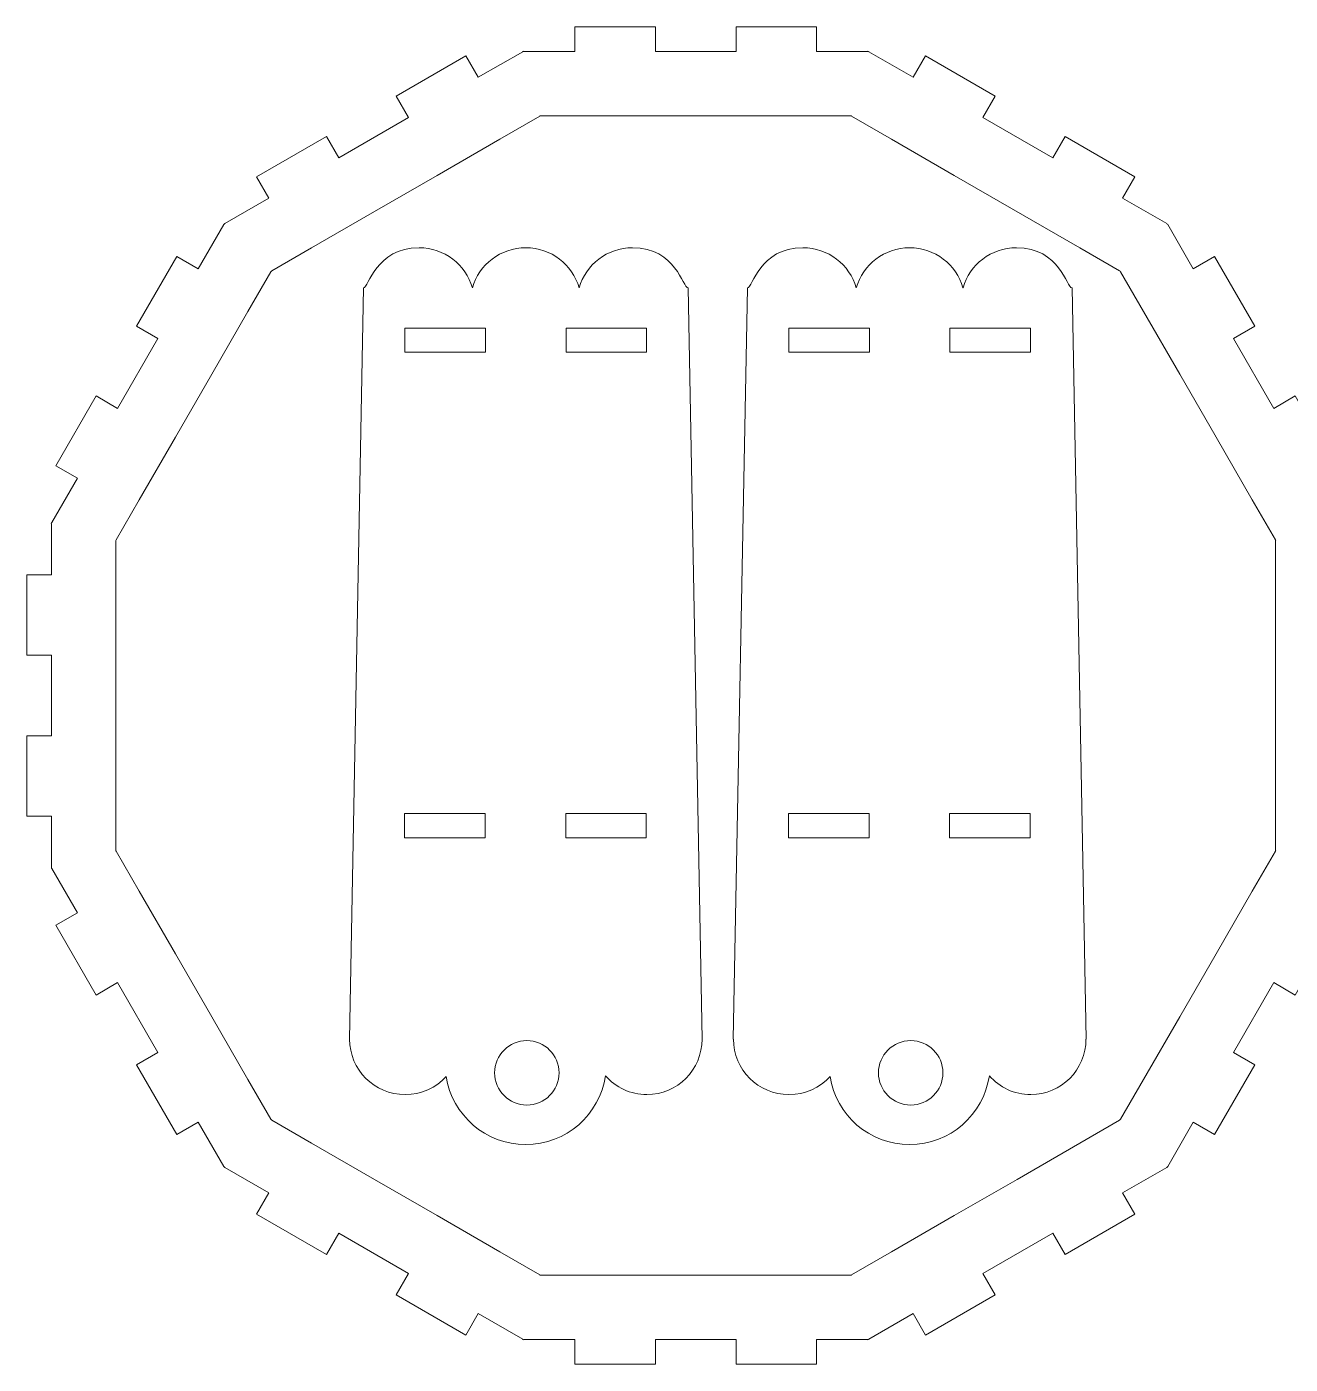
# Model space of a CAD drawing. Header units: centimetres. Extents: x -25.5 to 25.8, y -16.3 to 16.
# Drawn here: x -25.52 to -9.83, y -12.64 to 3.97 of the extents above; entities that cross this region are included whole.
import ezdxf

# ---------------------------------------------------------------- set-up
doc = ezdxf.new("R2010")
doc.units = ezdxf.units.CM
doc.header["$MEASUREMENT"] = 0
doc.layers.add('layer 1', color=7, linetype='Continuous')

msp = doc.modelspace()

# ---------------------------------------------------------------- linework, layer by layer
at = {"layer": 'layer 1', "color": 1, "lineweight": 20}
for centre in [(-19.31045, -9.02514), (-14.54484, -9.02514)]:
    msp.add_ellipse(centre, major_axis=(0, 0.4), ratio=1, dxfattribs=at)
at = {"layer": 'layer 1', "color": 1, "lineweight": 18}
for points, knots in [([(-15.07682, 3.66071), (-15.07274, 3.65962), (-15.06871, 3.65842), (-15.06463, 3.65733), (-15.06463, 3.65733), (-15.06463, 3.65733), (-15.06527, 3.65621), (-15.06527, 3.65621), (-15.06527, 3.65621), (-15.06527, 3.65621), (-14.51357, 3.33768), (-14.51357, 3.33768), (-14.51357, 3.33768), (-14.51357, 3.33768), (-14.36037, 3.60303), (-14.36037, 3.60303), (-14.36037, 3.60303), (-14.36037, 3.60303), (-13.49434, 3.10303), (-13.49434, 3.10303), (-13.49434, 3.10303), (-13.49434, 3.10303), (-13.64755, 2.83767), (-13.64755, 2.83767), (-13.64755, 2.83767), (-13.64755, 2.83767), (-12.78153, 2.33766), (-12.78153, 2.33766), (-12.78153, 2.33766), (-12.78153, 2.33766), (-12.62832, 2.60303), (-12.62832, 2.60303), (-12.62832, 2.60303), (-12.62832, 2.60303), (-11.76229, 2.10303), (-11.76229, 2.10303), (-11.76229, 2.10303), (-11.76229, 2.10303), (-11.91551, 1.83766), (-11.91551, 1.83766), (-11.91551, 1.83766), (-11.91551, 1.83766), (-11.36652, 1.52069), (-11.36652, 1.52069), (-11.36652, 1.52069), (-11.36229, 1.51648), (-11.35814, 1.5122), (-11.35394, 1.50799), (-11.35394, 1.50799), (-11.35394, 1.50799), (-11.03701, 0.95904), (-11.03701, 0.95904), (-11.03701, 0.95904), (-11.03701, 0.95904), (-10.77157, 1.11229), (-10.77157, 1.11229), (-10.77157, 1.11229), (-10.77157, 1.11229), (-10.27157, 0.24626), (-10.27157, 0.24626), (-10.27157, 0.24626), (-10.27157, 0.24626), (-10.53702, 0.093), (-10.53702, 0.093), (-10.53702, 0.093), (-10.53702, 0.093), (-10.03703, -0.77302), (-10.03703, -0.77302), (-10.03703, -0.77302), (-10.03703, -0.77302), (-9.77157, -0.61976), (-9.77157, -0.61976), (-9.77157, -0.61976), (-9.77157, -0.61976), (-9.27157, -1.48579), (-9.27157, -1.48579), (-9.27157, -1.48579), (-9.27157, -1.48579), (-9.53704, -1.63906), (-9.53704, -1.63906), (-9.53704, -1.63906), (-9.53704, -1.63906), (-9.21862, -2.19059), (-9.21862, -2.19059), (-9.21862, -2.19059), (-9.21862, -2.19059), (-9.21707, -2.18969), (-9.21707, -2.18969), (-9.21707, -2.18969), (-9.21707, -2.18969), (-9.21376, -2.20214), (-9.21376, -2.20214), (-9.21376, -2.20214), (-9.21376, -2.20214), (-9.21552, -2.20214), (-9.21552, -2.20214), (-9.21552, -2.20214), (-9.21552, -2.20214), (-9.21552, -2.83918), (-9.21552, -2.83918), (-9.21552, -2.83918), (-9.21552, -2.83918), (-8.90887, -2.83918), (-8.90887, -2.83918), (-8.90887, -2.83918), (-8.90887, -2.83918), (-8.90887, -3.83918), (-8.90887, -3.83918), (-8.90887, -3.83918), (-8.90887, -3.83918), (-9.21552, -3.83918), (-9.21552, -3.83918), (-9.21552, -3.83918), (-9.21552, -3.83918), (-9.21552, -4.83918), (-9.21552, -4.83918), (-9.21552, -4.83918), (-9.21552, -4.83918), (-8.90887, -4.83918), (-8.90887, -4.83918), (-8.90887, -4.83918), (-8.90887, -4.83918), (-8.90887, -5.83918), (-8.90887, -5.83918), (-8.90887, -5.83918), (-8.90887, -5.83918), (-9.21552, -5.83918), (-9.21552, -5.83918), (-9.21552, -5.83918), (-9.21552, -5.83918), (-9.21552, -6.47609), (-9.21552, -6.47609), (-9.21552, -6.47609), (-9.21552, -6.47609), (-9.21412, -6.47609), (-9.21412, -6.47609), (-9.21412, -6.47609), (-9.21412, -6.47609), (-9.21743, -6.48832), (-9.21743, -6.48832), (-9.21743, -6.48832), (-9.21743, -6.48832), (-9.21862, -6.48764), (-9.21862, -6.48764), (-9.21862, -6.48764), (-9.21862, -6.48764), (-9.53708, -7.03924), (-9.53708, -7.03924), (-9.53708, -7.03924), (-9.53708, -7.03924), (-9.27146, -7.1926), (-9.27146, -7.1926), (-9.27146, -7.1926), (-9.27146, -7.1926), (-9.77146, -8.05862), (-9.77146, -8.05862), (-9.77146, -8.05862), (-9.77146, -8.05862), (-10.03707, -7.90527), (-10.03707, -7.90527), (-10.03707, -7.90527), (-10.03707, -7.90527), (-10.53706, -8.77131), (-10.53706, -8.77131), (-10.53706, -8.77131), (-10.53706, -8.77131), (-10.27146, -8.92465), (-10.27146, -8.92465), (-10.27146, -8.92465), (-10.27146, -8.92465), (-10.77146, -9.79068), (-10.77146, -9.79068), (-10.77146, -9.79068), (-10.77146, -9.79068), (-11.03706, -9.63734), (-11.03706, -9.63734), (-11.03706, -9.63734), (-11.03706, -9.63734), (-11.35407, -10.18644), (-11.35407, -10.18644), (-11.35407, -10.18644), (-11.35407, -10.18644), (-11.36639, -10.19883), (-11.36639, -10.19883), (-11.36639, -10.19883), (-11.36639, -10.19883), (-11.91558, -10.51591), (-11.91558, -10.51591), (-11.91558, -10.51591), (-11.91558, -10.51591), (-11.76227, -10.78146), (-11.76227, -10.78146), (-11.76227, -10.78146), (-11.76227, -10.78146), (-12.62829, -11.28146), (-12.62829, -11.28146), (-12.62829, -11.28146), (-12.62829, -11.28146), (-12.7816, -11.01592), (-12.7816, -11.01592), (-12.7816, -11.01592), (-12.7816, -11.01592), (-13.64762, -11.51593), (-13.64762, -11.51593), (-13.64762, -11.51593), (-13.64762, -11.51593), (-13.49432, -11.78146), (-13.49432, -11.78146), (-13.49432, -11.78146), (-13.49432, -11.78146), (-14.36034, -12.28146), (-14.36034, -12.28146), (-14.36034, -12.28146), (-14.36034, -12.28146), (-14.51364, -12.01594), (-14.51364, -12.01594), (-14.51364, -12.01594), (-14.51364, -12.01594), (-15.06527, -12.33444), (-15.06527, -12.33444), (-15.06527, -12.33444), (-15.06527, -12.33444), (-15.06455, -12.3357), (-15.06455, -12.3357), (-15.06455, -12.3357), (-15.06866, -12.3368), (-15.07271, -12.33799), (-15.07682, -12.33908), (-15.07682, -12.33908), (-15.07682, -12.33908), (-15.07682, -12.33753), (-15.07682, -12.33753), (-15.07682, -12.33753), (-15.07682, -12.33753), (-15.71371, -12.33753), (-15.71371, -12.33753), (-15.71371, -12.33753), (-15.71371, -12.33753), (-15.71371, -12.64412), (-15.71371, -12.64412), (-15.71371, -12.64412), (-15.71371, -12.64412), (-16.71371, -12.64412), (-16.71371, -12.64412), (-16.71371, -12.64412), (-16.71371, -12.64412), (-16.71371, -12.33753), (-16.71371, -12.33753), (-16.71371, -12.33753), (-16.71371, -12.33753), (-17.71371, -12.33753), (-17.71371, -12.33753), (-17.71371, -12.33753), (-17.71371, -12.33753), (-17.71371, -12.64412), (-17.71371, -12.64412), (-17.71371, -12.64412), (-17.71371, -12.64412), (-18.71371, -12.64412), (-18.71371, -12.64412), (-18.71371, -12.64412), (-18.71371, -12.64412), (-18.71371, -12.33753), (-18.71371, -12.33753), (-18.71371, -12.33753), (-18.71371, -12.33753), (-19.35068, -12.33753), (-19.35068, -12.33753), (-19.35068, -12.33753), (-19.35068, -12.33753), (-19.35068, -12.33929), (-19.35068, -12.33929), (-19.35068, -12.33929), (-19.35068, -12.33929), (-19.36308, -12.33593), (-19.36308, -12.33593), (-19.36308, -12.33593), (-19.36308, -12.33593), (-19.36223, -12.33444), (-19.36223, -12.33444), (-19.36223, -12.33444), (-19.36223, -12.33444), (-19.91387, -12.01594), (-19.91387, -12.01594), (-19.91387, -12.01594), (-19.91387, -12.01594), (-20.06718, -12.28148), (-20.06718, -12.28148), (-20.06718, -12.28148), (-20.06718, -12.28148), (-20.9332, -11.78148), (-20.9332, -11.78148), (-20.9332, -11.78148), (-20.9332, -11.78148), (-20.77989, -11.51593), (-20.77989, -11.51593), (-20.77989, -11.51593), (-20.77989, -11.51593), (-21.64591, -11.01592), (-21.64591, -11.01592), (-21.64591, -11.01592), (-21.64591, -11.01592), (-21.79923, -11.28148), (-21.79923, -11.28148), (-21.79923, -11.28148), (-21.79923, -11.28148), (-22.66525, -10.78148), (-22.66525, -10.78148), (-22.66525, -10.78148), (-22.66525, -10.78148), (-22.51193, -10.51592), (-22.51193, -10.51592), (-22.51193, -10.51592), (-22.51193, -10.51592), (-23.06083, -10.199), (-23.06083, -10.199), (-23.06083, -10.199), (-23.06083, -10.199), (-23.07341, -10.18649), (-23.07341, -10.18649), (-23.07341, -10.18649), (-23.07341, -10.18649), (-23.39042, -9.63739), (-23.39042, -9.63739), (-23.39042, -9.63739), (-23.39042, -9.63739), (-23.65599, -9.79072), (-23.65599, -9.79072), (-23.65599, -9.79072), (-23.65599, -9.79072), (-24.15599, -8.9247), (-24.15599, -8.9247), (-24.15599, -8.9247), (-24.15599, -8.9247), (-23.89041, -8.77137), (-23.89041, -8.77137), (-23.89041, -8.77137), (-23.89041, -8.77137), (-24.3904, -7.90533), (-24.3904, -7.90533), (-24.3904, -7.90533), (-24.3904, -7.90533), (-24.65599, -8.05867), (-24.65599, -8.05867), (-24.65599, -8.05867), (-24.65599, -8.05867), (-25.15599, -7.19265), (-25.15599, -7.19265), (-25.15599, -7.19265), (-25.15599, -7.19265), (-24.89039, -7.0393), (-24.89039, -7.0393), (-24.89039, -7.0393), (-24.89039, -7.0393), (-25.20888, -6.48764), (-25.20888, -6.48764), (-25.20888, -6.48764), (-25.20888, -6.48764), (-25.21, -6.48828), (-25.21, -6.48828), (-25.21, -6.48828), (-25.2111, -6.48421), (-25.2123, -6.48017), (-25.21338, -6.47609), (-25.21338, -6.47609), (-25.21338, -6.47609), (-25.21197, -6.47609), (-25.21197, -6.47609), (-25.21197, -6.47609), (-25.21197, -6.47609), (-25.21197, -5.83923), (-25.21197, -5.83923), (-25.21197, -5.83923), (-25.21197, -5.83923), (-25.51869, -5.83923), (-25.51869, -5.83923), (-25.51869, -5.83923), (-25.51869, -5.83923), (-25.51869, -4.83923), (-25.51869, -4.83923), (-25.51869, -4.83923), (-25.51869, -4.83923), (-25.21197, -4.83923), (-25.21197, -4.83923), (-25.21197, -4.83923), (-25.21197, -4.83923), (-25.21197, -3.83923), (-25.21197, -3.83923), (-25.21197, -3.83923), (-25.21197, -3.83923), (-25.51869, -3.83923), (-25.51869, -3.83923), (-25.51869, -3.83923), (-25.51869, -3.83923), (-25.51869, -2.83923), (-25.51869, -2.83923), (-25.51869, -2.83923), (-25.51869, -2.83923), (-25.21197, -2.83923), (-25.21197, -2.83923), (-25.21197, -2.83923), (-25.21197, -2.83923), (-25.21197, -2.20214), (-25.21197, -2.20214), (-25.21197, -2.20214), (-25.21197, -2.20214), (-25.21375, -2.20214), (-25.21375, -2.20214), (-25.21375, -2.20214), (-25.21375, -2.20214), (-25.21044, -2.18969), (-25.21044, -2.18969), (-25.21044, -2.18969), (-25.21044, -2.18969), (-25.20888, -2.19059), (-25.20888, -2.19059), (-25.20888, -2.19059), (-25.20888, -2.19059), (-24.89049, -1.63911), (-24.89049, -1.63911), (-24.89049, -1.63911), (-24.89049, -1.63911), (-25.15602, -1.48581), (-25.15602, -1.48581), (-25.15602, -1.48581), (-25.15602, -1.48581), (-24.65602, -0.61979), (-24.65602, -0.61979), (-24.65602, -0.61979), (-24.65602, -0.61979), (-24.3905, -0.77308), (-24.3905, -0.77308), (-24.3905, -0.77308), (-24.3905, -0.77308), (-23.89051, 0.09295), (-23.89051, 0.09295), (-23.89051, 0.09295), (-23.89051, 0.09295), (-24.15602, 0.24624), (-24.15602, 0.24624), (-24.15602, 0.24624), (-24.15602, 0.24624), (-23.65602, 1.11227), (-23.65602, 1.11227), (-23.65602, 1.11227), (-23.65602, 1.11227), (-23.39052, 0.95898), (-23.39052, 0.95898), (-23.39052, 0.95898), (-23.39052, 0.95898), (-23.07356, 1.50799), (-23.07356, 1.50799), (-23.07356, 1.50799), (-23.06936, 1.5122), (-23.06521, 1.51648), (-23.06098, 1.52069), (-23.06098, 1.52069), (-23.06098, 1.52069), (-22.51205, 1.83762), (-22.51205, 1.83762), (-22.51205, 1.83762), (-22.51205, 1.83762), (-22.6653, 2.10305), (-22.6653, 2.10305), (-22.6653, 2.10305), (-22.6653, 2.10305), (-21.79927, 2.60305), (-21.79927, 2.60305), (-21.79927, 2.60305), (-21.79927, 2.60305), (-21.64603, 2.33763), (-21.64603, 2.33763), (-21.64603, 2.33763), (-21.64603, 2.33763), (-20.78001, 2.83764), (-20.78001, 2.83764), (-20.78001, 2.83764), (-20.78001, 2.83764), (-20.93325, 3.10305), (-20.93325, 3.10305), (-20.93325, 3.10305), (-20.93325, 3.10305), (-20.06722, 3.60305), (-20.06722, 3.60305), (-20.06722, 3.60305), (-20.06722, 3.60305), (-19.91399, 3.33764), (-19.91399, 3.33764), (-19.91399, 3.33764), (-19.91399, 3.33764), (-19.36223, 3.65621), (-19.36223, 3.65621), (-19.36223, 3.65621), (-19.36223, 3.65621), (-19.36287, 3.65733), (-19.36287, 3.65733), (-19.36287, 3.65733), (-19.35879, 3.65842), (-19.35475, 3.65962), (-19.35068, 3.66071), (-19.35068, 3.66071), (-19.35068, 3.66071), (-19.35068, 3.6593), (-19.35068, 3.6593), (-19.35068, 3.6593), (-19.35068, 3.6593), (-18.71376, 3.6593), (-18.71376, 3.6593), (-18.71376, 3.6593), (-18.71376, 3.6593), (-18.71376, 3.96571), (-18.71376, 3.96571), (-18.71376, 3.96571), (-18.71376, 3.96571), (-17.71376, 3.96571), (-17.71376, 3.96571), (-17.71376, 3.96571), (-17.71376, 3.96571), (-17.71376, 3.6593), (-17.71376, 3.6593), (-17.71376, 3.6593), (-17.71376, 3.6593), (-16.71376, 3.6593), (-16.71376, 3.6593), (-16.71376, 3.6593), (-16.71376, 3.6593), (-16.71376, 3.96571), (-16.71376, 3.96571), (-16.71376, 3.96571), (-16.71376, 3.96571), (-15.71376, 3.96571), (-15.71376, 3.96571), (-15.71376, 3.96571), (-15.71376, 3.96571), (-15.71376, 3.6593), (-15.71376, 3.6593), (-15.71376, 3.6593), (-15.71376, 3.6593), (-15.07682, 3.6593), (-15.07682, 3.6593), (-15.07682, 3.6593), (-15.07682, 3.6593), (-15.07682, 3.66071), (-15.07682, 3.66071)], [0, 0, 0, 0, 0.00729927, 0.00729927, 0.00729927, 0.00729927, 0.01459854, 0.01459854, 0.01459854, 0.01459854, 0.02189781, 0.02189781, 0.02189781, 0.02189781, 0.02919708, 0.02919708, 0.02919708, 0.02919708, 0.03649635, 0.03649635, 0.03649635, 0.03649635, 0.04379562, 0.04379562, 0.04379562, 0.04379562, 0.05109489, 0.05109489, 0.05109489, 0.05109489, 0.05839416, 0.05839416, 0.05839416, 0.05839416, 0.06569343, 0.06569343, 0.06569343, 0.06569343, 0.0729927, 0.0729927, 0.0729927, 0.0729927, 0.08029197, 0.08029197, 0.08029197, 0.08029197, 0.08759124, 0.08759124, 0.08759124, 0.08759124, 0.09489051, 0.09489051, 0.09489051, 0.09489051, 0.10218978, 0.10218978, 0.10218978, 0.10218978, 0.10948905, 0.10948905, 0.10948905, 0.10948905, 0.11678832, 0.11678832, 0.11678832, 0.11678832, 0.12408759, 0.12408759, 0.12408759, 0.12408759, 0.13138686, 0.13138686, 0.13138686, 0.13138686, 0.13868613, 0.13868613, 0.13868613, 0.13868613, 0.1459854, 0.1459854, 0.1459854, 0.1459854, 0.15328467, 0.15328467, 0.15328467, 0.15328467, 0.16058394, 0.16058394, 0.16058394, 0.16058394, 0.16788321, 0.16788321, 0.16788321, 0.16788321, 0.17518248, 0.17518248, 0.17518248, 0.17518248, 0.18248175, 0.18248175, 0.18248175, 0.18248175, 0.18978102, 0.18978102, 0.18978102, 0.18978102, 0.19708029, 0.19708029, 0.19708029, 0.19708029, 0.20437956, 0.20437956, 0.20437956, 0.20437956, 0.21167883, 0.21167883, 0.21167883, 0.21167883, 0.2189781, 0.2189781, 0.2189781, 0.2189781, 0.22627737, 0.22627737, 0.22627737, 0.22627737, 0.23357664, 0.23357664, 0.23357664, 0.23357664, 0.24087591, 0.24087591, 0.24087591, 0.24087591, 0.24817518, 0.24817518, 0.24817518, 0.24817518, 0.25547445, 0.25547445, 0.25547445, 0.25547445, 0.26277372, 0.26277372, 0.26277372, 0.26277372, 0.27007299, 0.27007299, 0.27007299, 0.27007299, 0.27737226, 0.27737226, 0.27737226, 0.27737226, 0.28467153, 0.28467153, 0.28467153, 0.28467153, 0.2919708, 0.2919708, 0.2919708, 0.2919708, 0.29927007, 0.29927007, 0.29927007, 0.29927007, 0.30656934, 0.30656934, 0.30656934, 0.30656934, 0.31386861, 0.31386861, 0.31386861, 0.31386861, 0.32116788, 0.32116788, 0.32116788, 0.32116788, 0.32846715, 0.32846715, 0.32846715, 0.32846715, 0.33576642, 0.33576642, 0.33576642, 0.33576642, 0.34306569, 0.34306569, 0.34306569, 0.34306569, 0.35036496, 0.35036496, 0.35036496, 0.35036496, 0.35766423, 0.35766423, 0.35766423, 0.35766423, 0.3649635, 0.3649635, 0.3649635, 0.3649635, 0.37226277, 0.37226277, 0.37226277, 0.37226277, 0.37956204, 0.37956204, 0.37956204, 0.37956204, 0.38686131, 0.38686131, 0.38686131, 0.38686131, 0.39416058, 0.39416058, 0.39416058, 0.39416058, 0.40145985, 0.40145985, 0.40145985, 0.40145985, 0.40875912, 0.40875912, 0.40875912, 0.40875912, 0.41605839, 0.41605839, 0.41605839, 0.41605839, 0.42335766, 0.42335766, 0.42335766, 0.42335766, 0.43065693, 0.43065693, 0.43065693, 0.43065693, 0.4379562, 0.4379562, 0.4379562, 0.4379562, 0.44525547, 0.44525547, 0.44525547, 0.44525547, 0.45255474, 0.45255474, 0.45255474, 0.45255474, 0.45985401, 0.45985401, 0.45985401, 0.45985401, 0.46715328, 0.46715328, 0.46715328, 0.46715328, 0.47445255, 0.47445255, 0.47445255, 0.47445255, 0.48175182, 0.48175182, 0.48175182, 0.48175182, 0.48905109, 0.48905109, 0.48905109, 0.48905109, 0.49635036, 0.49635036, 0.49635036, 0.49635036, 0.50364964, 0.50364964, 0.50364964, 0.50364964, 0.51094891, 0.51094891, 0.51094891, 0.51094891, 0.51824818, 0.51824818, 0.51824818, 0.51824818, 0.52554745, 0.52554745, 0.52554745, 0.52554745, 0.53284672, 0.53284672, 0.53284672, 0.53284672, 0.54014599, 0.54014599, 0.54014599, 0.54014599, 0.54744526, 0.54744526, 0.54744526, 0.54744526, 0.55474453, 0.55474453, 0.55474453, 0.55474453, 0.5620438, 0.5620438, 0.5620438, 0.5620438, 0.56934307, 0.56934307, 0.56934307, 0.56934307, 0.57664234, 0.57664234, 0.57664234, 0.57664234, 0.58394161, 0.58394161, 0.58394161, 0.58394161, 0.59124088, 0.59124088, 0.59124088, 0.59124088, 0.59854015, 0.59854015, 0.59854015, 0.59854015, 0.60583942, 0.60583942, 0.60583942, 0.60583942, 0.61313869, 0.61313869, 0.61313869, 0.61313869, 0.62043796, 0.62043796, 0.62043796, 0.62043796, 0.62773723, 0.62773723, 0.62773723, 0.62773723, 0.6350365, 0.6350365, 0.6350365, 0.6350365, 0.64233577, 0.64233577, 0.64233577, 0.64233577, 0.64963504, 0.64963504, 0.64963504, 0.64963504, 0.65693431, 0.65693431, 0.65693431, 0.65693431, 0.66423358, 0.66423358, 0.66423358, 0.66423358, 0.67153285, 0.67153285, 0.67153285, 0.67153285, 0.67883212, 0.67883212, 0.67883212, 0.67883212, 0.68613139, 0.68613139, 0.68613139, 0.68613139, 0.69343066, 0.69343066, 0.69343066, 0.69343066, 0.70072993, 0.70072993, 0.70072993, 0.70072993, 0.7080292, 0.7080292, 0.7080292, 0.7080292, 0.71532847, 0.71532847, 0.71532847, 0.71532847, 0.72262774, 0.72262774, 0.72262774, 0.72262774, 0.72992701, 0.72992701, 0.72992701, 0.72992701, 0.73722628, 0.73722628, 0.73722628, 0.73722628, 0.74452555, 0.74452555, 0.74452555, 0.74452555, 0.75182482, 0.75182482, 0.75182482, 0.75182482, 0.75912409, 0.75912409, 0.75912409, 0.75912409, 0.76642336, 0.76642336, 0.76642336, 0.76642336, 0.77372263, 0.77372263, 0.77372263, 0.77372263, 0.7810219, 0.7810219, 0.7810219, 0.7810219, 0.78832117, 0.78832117, 0.78832117, 0.78832117, 0.79562044, 0.79562044, 0.79562044, 0.79562044, 0.80291971, 0.80291971, 0.80291971, 0.80291971, 0.81021898, 0.81021898, 0.81021898, 0.81021898, 0.81751825, 0.81751825, 0.81751825, 0.81751825, 0.82481752, 0.82481752, 0.82481752, 0.82481752, 0.83211679, 0.83211679, 0.83211679, 0.83211679, 0.83941606, 0.83941606, 0.83941606, 0.83941606, 0.84671533, 0.84671533, 0.84671533, 0.84671533, 0.8540146, 0.8540146, 0.8540146, 0.8540146, 0.86131387, 0.86131387, 0.86131387, 0.86131387, 0.86861314, 0.86861314, 0.86861314, 0.86861314, 0.87591241, 0.87591241, 0.87591241, 0.87591241, 0.88321168, 0.88321168, 0.88321168, 0.88321168, 0.89051095, 0.89051095, 0.89051095, 0.89051095, 0.89781022, 0.89781022, 0.89781022, 0.89781022, 0.90510949, 0.90510949, 0.90510949, 0.90510949, 0.91240876, 0.91240876, 0.91240876, 0.91240876, 0.91970803, 0.91970803, 0.91970803, 0.91970803, 0.9270073, 0.9270073, 0.9270073, 0.9270073, 0.93430657, 0.93430657, 0.93430657, 0.93430657, 0.94160584, 0.94160584, 0.94160584, 0.94160584, 0.94890511, 0.94890511, 0.94890511, 0.94890511, 0.95620438, 0.95620438, 0.95620438, 0.95620438, 0.96350365, 0.96350365, 0.96350365, 0.96350365, 0.97080292, 0.97080292, 0.97080292, 0.97080292, 0.97810219, 0.97810219, 0.97810219, 0.97810219, 0.98540146, 0.98540146, 0.98540146, 0.98540146, 1, 1, 1, 1]), ([(-15.29054, 2.86079), (-15.28686, 2.8598), (-15.28323, 2.85873), (-15.27956, 2.85775), (-15.27956, 2.85775), (-15.27956, 2.85775), (-15.28013, 2.85673), (-15.28013, 2.85673), (-15.28013, 2.85673), (-15.28013, 2.85673), (-14.78361, 2.57006), (-14.78361, 2.57006), (-14.78361, 2.57006), (-14.78361, 2.57006), (-14.00419, 2.12005), (-14.00419, 2.12005), (-14.00419, 2.12005), (-14.00419, 2.12005), (-12.44536, 1.22004), (-12.44536, 1.22004), (-12.44536, 1.22004), (-12.44536, 1.22004), (-11.95126, 0.93477), (-11.95126, 0.93477), (-11.95126, 0.93477), (-11.94745, 0.93098), (-11.94372, 0.92714), (-11.93994, 0.92334), (-11.93994, 0.92334), (-11.93994, 0.92334), (-11.65471, 0.42928), (-11.65471, 0.42928), (-11.65471, 0.42928), (-11.65471, 0.42928), (-11.20471, -0.35015), (-11.20471, -0.35015), (-11.20471, -0.35015), (-11.20471, -0.35015), (-10.75472, -1.12957), (-10.75472, -1.12957), (-10.75472, -1.12957), (-10.75472, -1.12957), (-10.30473, -1.909), (-10.30473, -1.909), (-10.30473, -1.909), (-10.30473, -1.909), (-10.01815, -2.40538), (-10.01815, -2.40538), (-10.01815, -2.40538), (-10.01815, -2.40538), (-10.01675, -2.40457), (-10.01675, -2.40457), (-10.01675, -2.40457), (-10.01675, -2.40457), (-10.01378, -2.41577), (-10.01378, -2.41577), (-10.01378, -2.41577), (-10.01378, -2.41577), (-10.01537, -2.41577), (-10.01537, -2.41577), (-10.01537, -2.41577), (-10.01537, -2.41577), (-10.01537, -2.98911), (-10.01537, -2.98911), (-10.01537, -2.98911), (-10.01537, -2.98911), (-10.01537, -3.88911), (-10.01537, -3.88911), (-10.01537, -3.88911), (-10.01537, -3.88911), (-10.01537, -4.78911), (-10.01537, -4.78911), (-10.01537, -4.78911), (-10.01537, -4.78911), (-10.01537, -5.68911), (-10.01537, -5.68911), (-10.01537, -5.68911), (-10.01537, -5.68911), (-10.01537, -6.26233), (-10.01537, -6.26233), (-10.01537, -6.26233), (-10.01537, -6.26233), (-10.0141, -6.26233), (-10.0141, -6.26233), (-10.0141, -6.26233), (-10.0141, -6.26233), (-10.01709, -6.27334), (-10.01709, -6.27334), (-10.01709, -6.27334), (-10.01709, -6.27334), (-10.01815, -6.27272), (-10.01815, -6.27272), (-10.01815, -6.27272), (-10.01815, -6.27272), (-10.30476, -6.76916), (-10.30476, -6.76916), (-10.30476, -6.76916), (-10.30476, -6.76916), (-10.75475, -7.54859), (-10.75475, -7.54859), (-10.75475, -7.54859), (-10.75475, -7.54859), (-11.20475, -8.32803), (-11.20475, -8.32803), (-11.20475, -8.32803), (-11.20475, -8.32803), (-11.65475, -9.10746), (-11.65475, -9.10746), (-11.65475, -9.10746), (-11.65475, -9.10746), (-11.94005, -9.60165), (-11.94005, -9.60165), (-11.94005, -9.60165), (-11.94005, -9.60165), (-11.95115, -9.61279), (-11.95115, -9.61279), (-11.95115, -9.61279), (-11.95115, -9.61279), (-12.44542, -9.89817), (-12.44542, -9.89817), (-12.44542, -9.89817), (-12.44542, -9.89817), (-13.22483, -10.34818), (-13.22483, -10.34818), (-13.22483, -10.34818), (-13.22483, -10.34818), (-14.00425, -10.79819), (-14.00425, -10.79819), (-14.00425, -10.79819), (-14.00425, -10.79819), (-14.78367, -11.2482), (-14.78367, -11.2482), (-14.78367, -11.2482), (-14.78367, -11.2482), (-15.28013, -11.53485), (-15.28013, -11.53485), (-15.28013, -11.53485), (-15.28013, -11.53485), (-15.27949, -11.53598), (-15.27949, -11.53598), (-15.27949, -11.53598), (-15.28319, -11.53696), (-15.28683, -11.53804), (-15.29054, -11.53902), (-15.29054, -11.53902), (-15.29054, -11.53902), (-15.29054, -11.53762), (-15.29054, -11.53762), (-15.29054, -11.53762), (-15.29054, -11.53762), (-15.86373, -11.53762), (-15.86373, -11.53762), (-15.86373, -11.53762), (-15.86373, -11.53762), (-16.76373, -11.53762), (-16.76373, -11.53762), (-16.76373, -11.53762), (-16.76373, -11.53762), (-17.66373, -11.53762), (-17.66373, -11.53762), (-17.66373, -11.53762), (-17.66373, -11.53762), (-18.56373, -11.53762), (-18.56373, -11.53762), (-18.56373, -11.53762), (-18.56373, -11.53762), (-19.137, -11.53762), (-19.137, -11.53762), (-19.137, -11.53762), (-19.137, -11.53762), (-19.137, -11.53921), (-19.137, -11.53921), (-19.137, -11.53921), (-19.137, -11.53921), (-19.14816, -11.53619), (-19.14816, -11.53619), (-19.14816, -11.53619), (-19.14816, -11.53619), (-19.14741, -11.53485), (-19.14741, -11.53485), (-19.14741, -11.53485), (-19.14741, -11.53485), (-19.64388, -11.2482), (-19.64388, -11.2482), (-19.64388, -11.2482), (-19.64388, -11.2482), (-20.4233, -10.79819), (-20.4233, -10.79819), (-20.4233, -10.79819), (-20.4233, -10.79819), (-21.20272, -10.34818), (-21.20272, -10.34818), (-21.20272, -10.34818), (-21.20272, -10.34818), (-21.98213, -9.89818), (-21.98213, -9.89818), (-21.98213, -9.89818), (-21.98213, -9.89818), (-22.47615, -9.61295), (-22.47615, -9.61295), (-22.47615, -9.61295), (-22.47615, -9.61295), (-22.48747, -9.60169), (-22.48747, -9.60169), (-22.48747, -9.60169), (-22.48747, -9.60169), (-22.77278, -9.1075), (-22.77278, -9.1075), (-22.77278, -9.1075), (-22.77278, -9.1075), (-23.22277, -8.32809), (-23.22277, -8.32809), (-23.22277, -8.32809), (-23.22277, -8.32809), (-23.67276, -7.54865), (-23.67276, -7.54865), (-23.67276, -7.54865), (-23.67276, -7.54865), (-24.12275, -6.76922), (-24.12275, -6.76922), (-24.12275, -6.76922), (-24.12275, -6.76922), (-24.40939, -6.27272), (-24.40939, -6.27272), (-24.40939, -6.27272), (-24.40939, -6.27272), (-24.41039, -6.2733), (-24.41039, -6.2733), (-24.41039, -6.2733), (-24.41138, -6.26963), (-24.41246, -6.266), (-24.41344, -6.26233), (-24.41344, -6.26233), (-24.41344, -6.26233), (-24.41217, -6.26233), (-24.41217, -6.26233), (-24.41217, -6.26233), (-24.41217, -6.26233), (-24.41217, -5.68915), (-24.41217, -5.68915), (-24.41217, -5.68915), (-24.41217, -5.68915), (-24.41217, -4.78915), (-24.41217, -4.78915), (-24.41217, -4.78915), (-24.41217, -4.78915), (-24.41217, -3.88915), (-24.41217, -3.88915), (-24.41217, -3.88915), (-24.41217, -3.88915), (-24.41217, -2.98915), (-24.41217, -2.98915), (-24.41217, -2.98915), (-24.41217, -2.98915), (-24.41217, -2.41577), (-24.41217, -2.41577), (-24.41217, -2.41577), (-24.41217, -2.41577), (-24.41377, -2.41577), (-24.41377, -2.41577), (-24.41377, -2.41577), (-24.41377, -2.41577), (-24.4108, -2.40457), (-24.4108, -2.40457), (-24.4108, -2.40457), (-24.4108, -2.40457), (-24.40939, -2.40538), (-24.40939, -2.40538), (-24.40939, -2.40538), (-24.40939, -2.40538), (-24.12284, -1.90905), (-24.12284, -1.90905), (-24.12284, -1.90905), (-24.12284, -1.90905), (-23.67285, -1.12962), (-23.67285, -1.12962), (-23.67285, -1.12962), (-23.67285, -1.12962), (-23.22285, -0.35019), (-23.22285, -0.35019), (-23.22285, -0.35019), (-23.22285, -0.35019), (-22.77286, 0.42923), (-22.77286, 0.42923), (-22.77286, 0.42923), (-22.77286, 0.42923), (-22.4876, 0.92334), (-22.4876, 0.92334), (-22.4876, 0.92334), (-22.48382, 0.92714), (-22.48009, 0.93098), (-22.47628, 0.93477), (-22.47628, 0.93477), (-22.47628, 0.93477), (-21.98224, 1.22), (-21.98224, 1.22), (-21.98224, 1.22), (-21.98224, 1.22), (-21.20282, 1.67001), (-21.20282, 1.67001), (-21.20282, 1.67001), (-21.20282, 1.67001), (-20.4234, 2.12002), (-20.4234, 2.12002), (-20.4234, 2.12002), (-20.4234, 2.12002), (-19.64399, 2.57002), (-19.64399, 2.57002), (-19.64399, 2.57002), (-19.64399, 2.57002), (-19.14741, 2.85673), (-19.14741, 2.85673), (-19.14741, 2.85673), (-19.14741, 2.85673), (-19.14798, 2.85775), (-19.14798, 2.85775), (-19.14798, 2.85775), (-19.14431, 2.85873), (-19.14067, 2.8598), (-19.137, 2.86079), (-19.137, 2.86079), (-19.137, 2.86079), (-19.137, 2.85952), (-19.137, 2.85952), (-19.137, 2.85952), (-19.137, 2.85952), (-18.56378, 2.85952), (-18.56378, 2.85952), (-18.56378, 2.85952), (-18.56378, 2.85952), (-17.66378, 2.85952), (-17.66378, 2.85952), (-17.66378, 2.85952), (-17.66378, 2.85952), (-16.76378, 2.85952), (-16.76378, 2.85952), (-16.76378, 2.85952), (-16.76378, 2.85952), (-15.86378, 2.85952), (-15.86378, 2.85952), (-15.86378, 2.85952), (-15.86378, 2.85952), (-15.29054, 2.85952), (-15.29054, 2.85952), (-15.29054, 2.85952), (-15.29054, 2.85952), (-15.29054, 2.86079), (-15.29054, 2.86079)], [0, 0, 0, 0, 0.01136364, 0.01136364, 0.01136364, 0.01136364, 0.02272727, 0.02272727, 0.02272727, 0.02272727, 0.03409091, 0.03409091, 0.03409091, 0.03409091, 0.04545455, 0.04545455, 0.04545455, 0.04545455, 0.05681818, 0.05681818, 0.05681818, 0.05681818, 0.06818182, 0.06818182, 0.06818182, 0.06818182, 0.07954545, 0.07954545, 0.07954545, 0.07954545, 0.09090909, 0.09090909, 0.09090909, 0.09090909, 0.10227273, 0.10227273, 0.10227273, 0.10227273, 0.11363636, 0.11363636, 0.11363636, 0.11363636, 0.125, 0.125, 0.125, 0.125, 0.13636364, 0.13636364, 0.13636364, 0.13636364, 0.14772727, 0.14772727, 0.14772727, 0.14772727, 0.15909091, 0.15909091, 0.15909091, 0.15909091, 0.17045455, 0.17045455, 0.17045455, 0.17045455, 0.18181818, 0.18181818, 0.18181818, 0.18181818, 0.19318182, 0.19318182, 0.19318182, 0.19318182, 0.20454545, 0.20454545, 0.20454545, 0.20454545, 0.21590909, 0.21590909, 0.21590909, 0.21590909, 0.22727273, 0.22727273, 0.22727273, 0.22727273, 0.23863636, 0.23863636, 0.23863636, 0.23863636, 0.25, 0.25, 0.25, 0.25, 0.26136364, 0.26136364, 0.26136364, 0.26136364, 0.27272727, 0.27272727, 0.27272727, 0.27272727, 0.28409091, 0.28409091, 0.28409091, 0.28409091, 0.29545455, 0.29545455, 0.29545455, 0.29545455, 0.30681818, 0.30681818, 0.30681818, 0.30681818, 0.31818182, 0.31818182, 0.31818182, 0.31818182, 0.32954545, 0.32954545, 0.32954545, 0.32954545, 0.34090909, 0.34090909, 0.34090909, 0.34090909, 0.35227273, 0.35227273, 0.35227273, 0.35227273, 0.36363636, 0.36363636, 0.36363636, 0.36363636, 0.375, 0.375, 0.375, 0.375, 0.38636364, 0.38636364, 0.38636364, 0.38636364, 0.39772727, 0.39772727, 0.39772727, 0.39772727, 0.40909091, 0.40909091, 0.40909091, 0.40909091, 0.42045455, 0.42045455, 0.42045455, 0.42045455, 0.43181818, 0.43181818, 0.43181818, 0.43181818, 0.44318182, 0.44318182, 0.44318182, 0.44318182, 0.45454545, 0.45454545, 0.45454545, 0.45454545, 0.46590909, 0.46590909, 0.46590909, 0.46590909, 0.47727273, 0.47727273, 0.47727273, 0.47727273, 0.48863636, 0.48863636, 0.48863636, 0.48863636, 0.5, 0.5, 0.5, 0.5, 0.51136364, 0.51136364, 0.51136364, 0.51136364, 0.52272727, 0.52272727, 0.52272727, 0.52272727, 0.53409091, 0.53409091, 0.53409091, 0.53409091, 0.54545455, 0.54545455, 0.54545455, 0.54545455, 0.55681818, 0.55681818, 0.55681818, 0.55681818, 0.56818182, 0.56818182, 0.56818182, 0.56818182, 0.57954545, 0.57954545, 0.57954545, 0.57954545, 0.59090909, 0.59090909, 0.59090909, 0.59090909, 0.60227273, 0.60227273, 0.60227273, 0.60227273, 0.61363636, 0.61363636, 0.61363636, 0.61363636, 0.625, 0.625, 0.625, 0.625, 0.63636364, 0.63636364, 0.63636364, 0.63636364, 0.64772727, 0.64772727, 0.64772727, 0.64772727, 0.65909091, 0.65909091, 0.65909091, 0.65909091, 0.67045455, 0.67045455, 0.67045455, 0.67045455, 0.68181818, 0.68181818, 0.68181818, 0.68181818, 0.69318182, 0.69318182, 0.69318182, 0.69318182, 0.70454545, 0.70454545, 0.70454545, 0.70454545, 0.71590909, 0.71590909, 0.71590909, 0.71590909, 0.72727273, 0.72727273, 0.72727273, 0.72727273, 0.73863636, 0.73863636, 0.73863636, 0.73863636, 0.75, 0.75, 0.75, 0.75, 0.76136364, 0.76136364, 0.76136364, 0.76136364, 0.77272727, 0.77272727, 0.77272727, 0.77272727, 0.78409091, 0.78409091, 0.78409091, 0.78409091, 0.79545455, 0.79545455, 0.79545455, 0.79545455, 0.80681818, 0.80681818, 0.80681818, 0.80681818, 0.81818182, 0.81818182, 0.81818182, 0.81818182, 0.82954545, 0.82954545, 0.82954545, 0.82954545, 0.84090909, 0.84090909, 0.84090909, 0.84090909, 0.85227273, 0.85227273, 0.85227273, 0.85227273, 0.86363636, 0.86363636, 0.86363636, 0.86363636, 0.875, 0.875, 0.875, 0.875, 0.88636364, 0.88636364, 0.88636364, 0.88636364, 0.89772727, 0.89772727, 0.89772727, 0.89772727, 0.90909091, 0.90909091, 0.90909091, 0.90909091, 0.92045455, 0.92045455, 0.92045455, 0.92045455, 0.93181818, 0.93181818, 0.93181818, 0.93181818, 0.94318182, 0.94318182, 0.94318182, 0.94318182, 0.95454545, 0.95454545, 0.95454545, 0.95454545, 0.96590909, 0.96590909, 0.96590909, 0.96590909, 0.97727273, 0.97727273, 0.97727273, 0.97727273, 1, 1, 1, 1])]:
    msp.add_open_spline(points, degree=3, knots=knots, dxfattribs=at)
at = {"layer": 'layer 1', "color": 1, "lineweight": 20}
for points, knots in [([(-21.33757, 0.72404), (-21.2751, 0.72404), (-21.18912, 1.22172), (-20.64888, 1.22172), (-20.64888, 1.22172), (-20.33463, 1.22172), (-20.0695, 1.0115), (-19.98638, 0.72404), (-19.98638, 0.72404), (-19.98638, 0.72404), (-19.98634, 0.72404), (-19.98634, 0.72404), (-19.98634, 0.72404), (-19.90322, 1.0115), (-19.6381, 1.22171), (-19.32386, 1.22171), (-19.32386, 1.22171), (-19.00961, 1.22171), (-18.74449, 1.0115), (-18.66136, 0.72404), (-18.66136, 0.72404), (-18.66136, 0.72404), (-18.66116, 0.72404), (-18.66116, 0.72404), (-18.66116, 0.72404), (-18.57803, 1.0115), (-18.31292, 1.22171), (-17.99868, 1.22171), (-17.99868, 1.22171), (-17.45634, 1.22171), (-17.37561, 0.72404), (-17.30808, 0.72404), (-17.30808, 0.72404), (-17.30808, 0.72404), (-17.13431, -8.60588), (-17.13431, -8.60588), (-17.13431, -8.60588), (-17.13431, -8.60588), (-17.13474, -8.60588), (-17.13474, -8.60588), (-17.13474, -8.60588), (-17.13474, -8.98673), (-17.44157, -9.29546), (-17.8201, -9.29546), (-17.8201, -9.29546), (-18.02494, -9.29546), (-18.20874, -9.20501), (-18.33433, -9.06168), (-18.33433, -9.06168), (-18.40474, -9.54506), (-18.82088, -9.91631), (-19.32378, -9.91631), (-19.32378, -9.91631), (-19.82364, -9.91631), (-20.23782, -9.54955), (-20.31195, -9.07046), (-20.31195, -9.07046), (-20.43806, -9.20871), (-20.61966, -9.29546), (-20.82154, -9.29546), (-20.82154, -9.29546), (-21.20238, -9.29546), (-21.51111, -8.98673), (-21.51111, -8.60588), (-21.51111, -8.60588), (-21.51111, -8.60588), (-21.51325, -8.60588), (-21.51325, -8.60588), (-21.51325, -8.60588), (-21.51325, -8.60588), (-21.33757, 0.72404), (-21.33757, 0.72404)], [0, 0, 0, 0, 0.05263158, 0.05263158, 0.05263158, 0.05263158, 0.10526316, 0.10526316, 0.10526316, 0.10526316, 0.15789474, 0.15789474, 0.15789474, 0.15789474, 0.21052632, 0.21052632, 0.21052632, 0.21052632, 0.26315789, 0.26315789, 0.26315789, 0.26315789, 0.31578947, 0.31578947, 0.31578947, 0.31578947, 0.36842105, 0.36842105, 0.36842105, 0.36842105, 0.42105263, 0.42105263, 0.42105263, 0.42105263, 0.47368421, 0.47368421, 0.47368421, 0.47368421, 0.52631579, 0.52631579, 0.52631579, 0.52631579, 0.57894737, 0.57894737, 0.57894737, 0.57894737, 0.63157895, 0.63157895, 0.63157895, 0.63157895, 0.68421053, 0.68421053, 0.68421053, 0.68421053, 0.73684211, 0.73684211, 0.73684211, 0.73684211, 0.78947368, 0.78947368, 0.78947368, 0.78947368, 0.84210526, 0.84210526, 0.84210526, 0.84210526, 0.89473684, 0.89473684, 0.89473684, 0.89473684, 1, 1, 1, 1]), ([(-16.57196, 0.72404), (-16.50949, 0.72404), (-16.42351, 1.22172), (-15.88327, 1.22172), (-15.88327, 1.22172), (-15.56902, 1.22172), (-15.30389, 1.0115), (-15.22077, 0.72404), (-15.22077, 0.72404), (-15.22077, 0.72404), (-15.22073, 0.72404), (-15.22073, 0.72404), (-15.22073, 0.72404), (-15.13761, 1.0115), (-14.87249, 1.22171), (-14.55825, 1.22171), (-14.55825, 1.22171), (-14.244, 1.22171), (-13.97888, 1.0115), (-13.89575, 0.72404), (-13.89575, 0.72404), (-13.89575, 0.72404), (-13.89555, 0.72404), (-13.89555, 0.72404), (-13.89555, 0.72404), (-13.81242, 1.0115), (-13.54731, 1.22171), (-13.23307, 1.22171), (-13.23307, 1.22171), (-12.69073, 1.22171), (-12.61, 0.72404), (-12.54247, 0.72404), (-12.54247, 0.72404), (-12.54247, 0.72404), (-12.3687, -8.60588), (-12.3687, -8.60588), (-12.3687, -8.60588), (-12.3687, -8.60588), (-12.36913, -8.60588), (-12.36913, -8.60588), (-12.36913, -8.60588), (-12.36913, -8.98673), (-12.67596, -9.29546), (-13.05449, -9.29546), (-13.05449, -9.29546), (-13.25933, -9.29546), (-13.44313, -9.20501), (-13.56872, -9.06168), (-13.56872, -9.06168), (-13.63913, -9.54506), (-14.05527, -9.91631), (-14.55817, -9.91631), (-14.55817, -9.91631), (-15.05803, -9.91631), (-15.47221, -9.54955), (-15.54634, -9.07046), (-15.54634, -9.07046), (-15.67245, -9.20871), (-15.85405, -9.29546), (-16.05593, -9.29546), (-16.05593, -9.29546), (-16.43677, -9.29546), (-16.7455, -8.98673), (-16.7455, -8.60588), (-16.7455, -8.60588), (-16.7455, -8.60588), (-16.74764, -8.60588), (-16.74764, -8.60588), (-16.74764, -8.60588), (-16.74764, -8.60588), (-16.57196, 0.72404), (-16.57196, 0.72404)], [0, 0, 0, 0, 0.05263158, 0.05263158, 0.05263158, 0.05263158, 0.10526316, 0.10526316, 0.10526316, 0.10526316, 0.15789474, 0.15789474, 0.15789474, 0.15789474, 0.21052632, 0.21052632, 0.21052632, 0.21052632, 0.26315789, 0.26315789, 0.26315789, 0.26315789, 0.31578947, 0.31578947, 0.31578947, 0.31578947, 0.36842105, 0.36842105, 0.36842105, 0.36842105, 0.42105263, 0.42105263, 0.42105263, 0.42105263, 0.47368421, 0.47368421, 0.47368421, 0.47368421, 0.52631579, 0.52631579, 0.52631579, 0.52631579, 0.57894737, 0.57894737, 0.57894737, 0.57894737, 0.63157895, 0.63157895, 0.63157895, 0.63157895, 0.68421053, 0.68421053, 0.68421053, 0.68421053, 0.73684211, 0.73684211, 0.73684211, 0.73684211, 0.78947368, 0.78947368, 0.78947368, 0.78947368, 0.84210526, 0.84210526, 0.84210526, 0.84210526, 0.89473684, 0.89473684, 0.89473684, 0.89473684, 1, 1, 1, 1]), ([(-20.82335, 0.22404), (-20.82335, 0.22404), (-19.82335, 0.22404), (-19.82335, 0.22404), (-19.82335, 0.22404), (-19.82335, 0.22404), (-19.82335, -0.07596), (-19.82335, -0.07596), (-19.82335, -0.07596), (-19.82335, -0.07596), (-20.82335, -0.07596), (-20.82335, -0.07596), (-20.82335, -0.07596), (-20.82335, -0.07596), (-20.82335, 0.22404), (-20.82335, 0.22404)], [0, 0, 0, 0, 0.2, 0.2, 0.2, 0.2, 0.4, 0.4, 0.4, 0.4, 0.6, 0.6, 0.6, 0.6, 1, 1, 1, 1]), ([(-18.82335, 0.22404), (-18.82335, 0.22404), (-17.82335, 0.22404), (-17.82335, 0.22404), (-17.82335, 0.22404), (-17.82335, 0.22404), (-17.82335, -0.07596), (-17.82335, -0.07596), (-17.82335, -0.07596), (-17.82335, -0.07596), (-18.82335, -0.07596), (-18.82335, -0.07596), (-18.82335, -0.07596), (-18.82335, -0.07596), (-18.82335, 0.22404), (-18.82335, 0.22404)], [0, 0, 0, 0, 0.2, 0.2, 0.2, 0.2, 0.4, 0.4, 0.4, 0.4, 0.6, 0.6, 0.6, 0.6, 1, 1, 1, 1]), ([(-16.05774, 0.22404), (-16.05774, 0.22404), (-15.05774, 0.22404), (-15.05774, 0.22404), (-15.05774, 0.22404), (-15.05774, 0.22404), (-15.05774, -0.07596), (-15.05774, -0.07596), (-15.05774, -0.07596), (-15.05774, -0.07596), (-16.05774, -0.07596), (-16.05774, -0.07596), (-16.05774, -0.07596), (-16.05774, -0.07596), (-16.05774, 0.22404), (-16.05774, 0.22404)], [0, 0, 0, 0, 0.2, 0.2, 0.2, 0.2, 0.4, 0.4, 0.4, 0.4, 0.6, 0.6, 0.6, 0.6, 1, 1, 1, 1]), ([(-14.05774, 0.22404), (-14.05774, 0.22404), (-13.05774, 0.22404), (-13.05774, 0.22404), (-13.05774, 0.22404), (-13.05774, 0.22404), (-13.05774, -0.07596), (-13.05774, -0.07596), (-13.05774, -0.07596), (-13.05774, -0.07596), (-14.05774, -0.07596), (-14.05774, -0.07596), (-14.05774, -0.07596), (-14.05774, -0.07596), (-14.05774, 0.22404), (-14.05774, 0.22404)], [0, 0, 0, 0, 0.2, 0.2, 0.2, 0.2, 0.4, 0.4, 0.4, 0.4, 0.6, 0.6, 0.6, 0.6, 1, 1, 1, 1]), ([(-20.82786, -5.80588), (-20.82786, -5.80588), (-19.82786, -5.80588), (-19.82786, -5.80588), (-19.82786, -5.80588), (-19.82786, -5.80588), (-19.82786, -6.10588), (-19.82786, -6.10588), (-19.82786, -6.10588), (-19.82786, -6.10588), (-20.82786, -6.10588), (-20.82786, -6.10588), (-20.82786, -6.10588), (-20.82786, -6.10588), (-20.82786, -5.80588), (-20.82786, -5.80588)], [0, 0, 0, 0, 0.2, 0.2, 0.2, 0.2, 0.4, 0.4, 0.4, 0.4, 0.6, 0.6, 0.6, 0.6, 1, 1, 1, 1]), ([(-18.82786, -5.80588), (-18.82786, -5.80588), (-17.82786, -5.80588), (-17.82786, -5.80588), (-17.82786, -5.80588), (-17.82786, -5.80588), (-17.82786, -6.10588), (-17.82786, -6.10588), (-17.82786, -6.10588), (-17.82786, -6.10588), (-18.82786, -6.10588), (-18.82786, -6.10588), (-18.82786, -6.10588), (-18.82786, -6.10588), (-18.82786, -5.80588), (-18.82786, -5.80588)], [0, 0, 0, 0, 0.2, 0.2, 0.2, 0.2, 0.4, 0.4, 0.4, 0.4, 0.6, 0.6, 0.6, 0.6, 1, 1, 1, 1]), ([(-16.06225, -5.80588), (-16.06225, -5.80588), (-15.06225, -5.80588), (-15.06225, -5.80588), (-15.06225, -5.80588), (-15.06225, -5.80588), (-15.06225, -6.10588), (-15.06225, -6.10588), (-15.06225, -6.10588), (-15.06225, -6.10588), (-16.06225, -6.10588), (-16.06225, -6.10588), (-16.06225, -6.10588), (-16.06225, -6.10588), (-16.06225, -5.80588), (-16.06225, -5.80588)], [0, 0, 0, 0, 0.2, 0.2, 0.2, 0.2, 0.4, 0.4, 0.4, 0.4, 0.6, 0.6, 0.6, 0.6, 1, 1, 1, 1]), ([(-14.06225, -5.80588), (-14.06225, -5.80588), (-13.06225, -5.80588), (-13.06225, -5.80588), (-13.06225, -5.80588), (-13.06225, -5.80588), (-13.06225, -6.10588), (-13.06225, -6.10588), (-13.06225, -6.10588), (-13.06225, -6.10588), (-14.06225, -6.10588), (-14.06225, -6.10588), (-14.06225, -6.10588), (-14.06225, -6.10588), (-14.06225, -5.80588), (-14.06225, -5.80588)], [0, 0, 0, 0, 0.2, 0.2, 0.2, 0.2, 0.4, 0.4, 0.4, 0.4, 0.6, 0.6, 0.6, 0.6, 1, 1, 1, 1])]:
    msp.add_open_spline(points, degree=3, knots=knots, dxfattribs=at)

doc.saveas('drawing.dxf')
